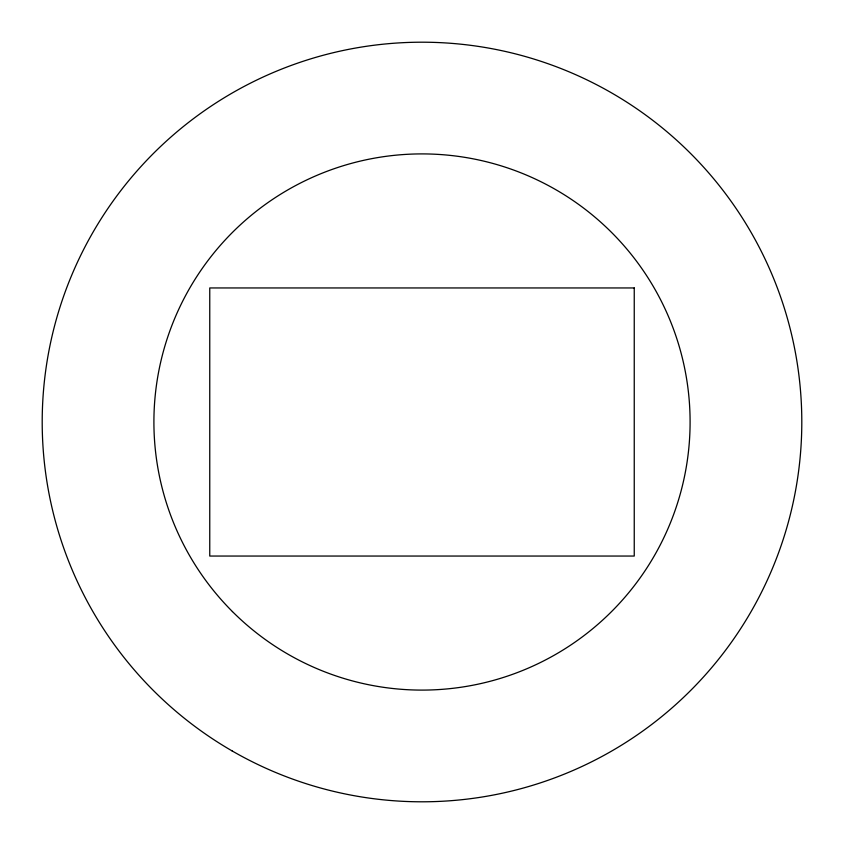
<?xml version="1.0" encoding="UTF-8"?>
<svg xmlns="http://www.w3.org/2000/svg" width="844" height="844" viewBox="0 0 844 844"><rect width="100%" height="100%" fill="white"/><g stroke="black" fill="none" stroke-linecap="round" stroke-linejoin="round"><path stroke-width="1.27" d="M634.245 287.952L209.755 287.952L209.755 556.048L634.245 556.048L634.245 287.952M232.1 750.917A379.8 379.8 0 0 0 801.8 422A379.8 379.8 0 0 0 232.1 93.083A379.8 379.8 0 0 0 232.1 750.917M232.427 611.573A268.097 268.097 0 0 0 680.96 491.387A268.097 268.097 0 0 0 352.613 163.04A268.097 268.097 0 0 0 232.427 611.573"/></g></svg>
